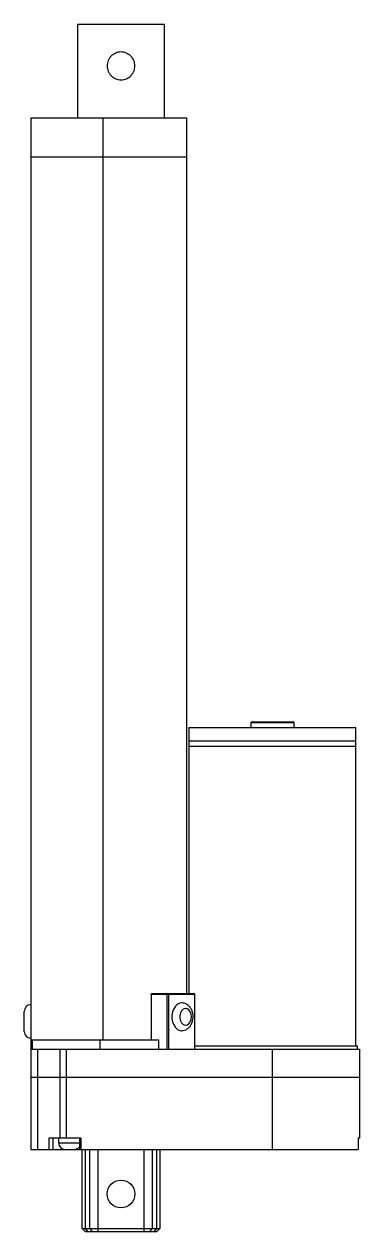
# Paper-space layout '_Front' of a CAD drawing. Header units: inches. Extents: x -0.1 to 3, y -1.4 to 9.5.
import ezdxf

# ---------------------------------------------------------------- set-up
doc = ezdxf.new("R2010")
doc.units = ezdxf.units.IN
doc.header["$MEASUREMENT"] = 0

psp = doc.layouts.new('_Front')

# ---------------------------------------------------------------- linework, layer by layer
at = {"color": 7, "linetype": 'Continuous', "lineweight": 25}
for p, q in [((0.42, 9.455), (0.42, 8.615)), ((0.42, 9.455), (1.2, 9.455)), ((1.2, 8.615), (1.2, 9.455)), ((0, 8.615), (1.4, 8.615)), ((0, 8.615), (0, -0.65)), ((0.646, 8.615), (0.646, 0.335)), ((1.4, 0.75), (1.4, 8.615)), ((0, 8.265), (1.4, 8.265)), ((1.975, 3.181), (1.975, 3.14)), ((1.984, 3.19), (2.356, 3.19)), ((2.365, 3.14), (2.365, 3.181)), ((1.42, 3.14), (1.42, 0.75)), ((1.42, 3.14), (2.92, 3.14)), ((2.92, 0.28), (2.92, 3.14)), ((1.42, 3.02), (2.92, 3.02)), ((1.42, 2.97), (2.92, 2.97)), ((1.474, 0.741), (1.08, 0.741)), ((1.08, 0.741), (1.08, 0.335)), ((1.088, 0.75), (1.465, 0.75)), ((1.224, 0.25), (1.224, 0.741)), ((1.237, 0.741), (1.237, 0.25)), ((1.472, 0.25), (1.472, 0.741)), ((1.474, 0.25), (1.474, 0.741)), ((-0.06, 0.41), (-0.06, 0.59)), ((0, 0.335), (1.146, 0.335)), ((0.011, 0.335), (0.011, 0.25)), ((0.621, 0.335), (0.621, 0.25)), ((1.146, 0.335), (1.146, 0.25)), ((0, 0.25), (2.955, 0.25)), ((0.059, 0.25), (0.059, -0.65)), ((0.263, -0.55), (0.263, 0.25)), ((0.316, 0.25), (0.316, -0.55)), ((1.474, 0.28), (2.935, 0.28)), ((2.17, -0.65), (2.17, 0.25)), ((2.935, 0.25), (2.935, 0.28)), ((2.955, -0.55), (2.955, 0.25)), ((0, 0), (2.955, 0)), ((0, -0.65), (2.941, -0.65)), ((0.449, -0.55), (0.161, -0.55)), ((0.161, -0.55), (0.161, -0.65)), ((0.199, -0.55), (0.199, -0.65)), ((0.249, -0.55), (0.249, -0.59)), ((0.438, -0.55), (0.438, -0.65)), ((0.449, -0.55), (0.449, -0.65)), ((0.46, -1.36), (0.46, -0.65)), ((0.489, -0.65), (0.489, -1.36)), ((0.531, -1.36), (0.531, -0.65)), ((0.601, -0.65), (0.601, -1.39)), ((1.019, -1.39), (1.019, -0.65)), ((1.089, -0.65), (1.089, -1.36)), ((1.131, -1.36), (1.131, -0.65)), ((1.16, -0.65), (1.16, -1.36)), ((2.955, -0.55), (2.941, -0.55)), ((2.941, -0.55), (2.941, -0.65)), ((0.46, -1.36), (1.16, -1.36)), ((0.46, -1.36), (0.49, -1.39)), ((0.489, -1.36), (0.511, -1.39)), ((1.13, -1.39), (0.49, -1.39)), ((0.531, -1.36), (0.552, -1.39)), ((1.068, -1.39), (1.089, -1.36)), ((1.109, -1.39), (1.131, -1.36)), ((1.13, -1.39), (1.16, -1.36))]:
    psp.add_line(p, q, dxfattribs=at)
at = {"color": 8, "linetype": 'Continuous', "lineweight": 25}
for p, q in [((2.365, 3.181), (1.975, 3.181)), ((0.249, -0.59), (0.438, -0.59))]:
    psp.add_line(p, q, dxfattribs=at)
at = {"color": 7, "linetype": 'Continuous', "lineweight": 25, "flags": 128}
for points in [[(1.354, 0.666), (1.338, 0.664), (1.317, 0.654), (1.298, 0.637), (1.283, 0.614), (1.272, 0.587), (1.267, 0.557), (1.267, 0.525), (1.272, 0.495), (1.283, 0.468), (1.298, 0.445), (1.317, 0.428), (1.338, 0.418), (1.355, 0.416)], [(1.443, 0.541), (1.44, 0.565), (1.432, 0.587), (1.419, 0.604), (1.403, 0.614), (1.385, 0.616), (1.368, 0.61), (1.354, 0.596), (1.343, 0.577), (1.337, 0.553), (1.337, 0.529), (1.343, 0.505), (1.354, 0.486), (1.368, 0.472), (1.385, 0.466), (1.403, 0.468), (1.419, 0.478), (1.432, 0.495), (1.44, 0.517), (1.443, 0.541)]]:
    psp.add_lwpolyline(points, dxfattribs=at)
at = {"color": 7, "linetype": 'Continuous', "lineweight": 25}
psp.add_circle((0.81, -1.05), 0.125, dxfattribs=at)
for centre, radius, start, end in [((1.984, 3.181), 0.009, 90, 180), ((2.356, 3.181), 0.009, 360, 90), ((1.232, 0.742), 0.00803, 101.4218, 188.0495), ((1.229, 0.742), 0.00803, 351.9505, 78.5782), ((1.465, 0.741), 0.009, 0, 90), ((1.464, 0.742), 0.00803, 351.9505, 78.5782), ((0, 0.59), 0.06, 90, 180), ((0, 0.41), 0.06, 180, 270), ((0.309, -0.59), 0.06, 180, 270), ((0.389, -0.59), 0.06, 270, 326.0098)]:
    psp.add_arc(centre, radius, start, end, dxfattribs=at)
for points, knots in [([(0.935, 9.08), (0.935, 9.072), (0.934, 9.064), (0.931, 9.047), (0.929, 9.04), (0.922, 9.024), (0.918, 9.017), (0.909, 9.004), (0.904, 8.997), (0.887, 8.98), (0.873, 8.971), (0.851, 8.961), (0.843, 8.959), (0.826, 8.956), (0.818, 8.955), (0.802, 8.955), (0.794, 8.956), (0.777, 8.959), (0.77, 8.961), (0.754, 8.968), (0.747, 8.972), (0.734, 8.981), (0.727, 8.986), (0.716, 8.997), (0.711, 9.004), (0.702, 9.017), (0.698, 9.024), (0.691, 9.04), (0.689, 9.047), (0.686, 9.063), (0.685, 9.072), (0.685, 9.088), (0.686, 9.096), (0.689, 9.113), (0.691, 9.12), (0.698, 9.135), (0.702, 9.143), (0.711, 9.156), (0.716, 9.163), (0.727, 9.174), (0.734, 9.179), (0.747, 9.188), (0.754, 9.192), (0.77, 9.199), (0.777, 9.201), (0.793, 9.204), (0.802, 9.205), (0.818, 9.205), (0.826, 9.204), (0.843, 9.201), (0.85, 9.199), (0.866, 9.192), (0.873, 9.188), (0.886, 9.179), (0.893, 9.174), (0.904, 9.163), (0.909, 9.156), (0.918, 9.143), (0.922, 9.136), (0.929, 9.121), (0.931, 9.113), (0.934, 9.096), (0.935, 9.088), (0.935, 9.08)], [0, 0, 0, 0, 0.03125, 0.03125, 0.0625, 0.0625, 0.09375, 0.09375, 0.125, 0.125, 0.1875, 0.1875, 0.21875, 0.21875, 0.25, 0.25, 0.28125, 0.28125, 0.3125, 0.3125, 0.34375, 0.34375, 0.375, 0.375, 0.40625, 0.40625, 0.4375, 0.4375, 0.46875, 0.46875, 0.5, 0.5, 0.53125, 0.53125, 0.5625, 0.5625, 0.59375, 0.59375, 0.625, 0.625, 0.65625, 0.65625, 0.6875, 0.6875, 0.71875, 0.71875, 0.75, 0.75, 0.78125, 0.78125, 0.8125, 0.8125, 0.84375, 0.84375, 0.875, 0.875, 0.90625, 0.90625, 0.9375, 0.9375, 0.96875, 0.96875, 1, 1, 1, 1]), ([(1.08, 0.741), (1.08, 0.743), (1.081, 0.746), (1.084, 0.749), (1.086, 0.75), (1.088, 0.75)], [0, 0, 0, 0, 0.5, 0.5, 1, 1, 1, 1]), ([(1.457, 0.541), (1.457, 0.547), (1.457, 0.563), (1.451, 0.589), (1.439, 0.615), (1.422, 0.637), (1.403, 0.653), (1.38, 0.664), (1.363, 0.665), (1.354, 0.666)], [0, 0, 0, 0, 0.093435, 0.255067, 0.419967, 0.568175, 0.711113, 0.849627, 1, 1, 1, 1]), ([(1.355, 0.417), (1.359, 0.417), (1.372, 0.416), (1.392, 0.424), (1.413, 0.437), (1.431, 0.455), (1.445, 0.478), (1.454, 0.505), (1.457, 0.526), (1.457, 0.539), (1.457, 0.541)], [0, 0, 0, 0, 0.0777898, 0.2199282, 0.3603413, 0.5036203, 0.6525751, 0.8072746, 0.9602508, 1, 1, 1, 1])]:
    psp.add_open_spline(points, degree=3, knots=knots, dxfattribs=at)

doc.saveas('drawing.dxf')
